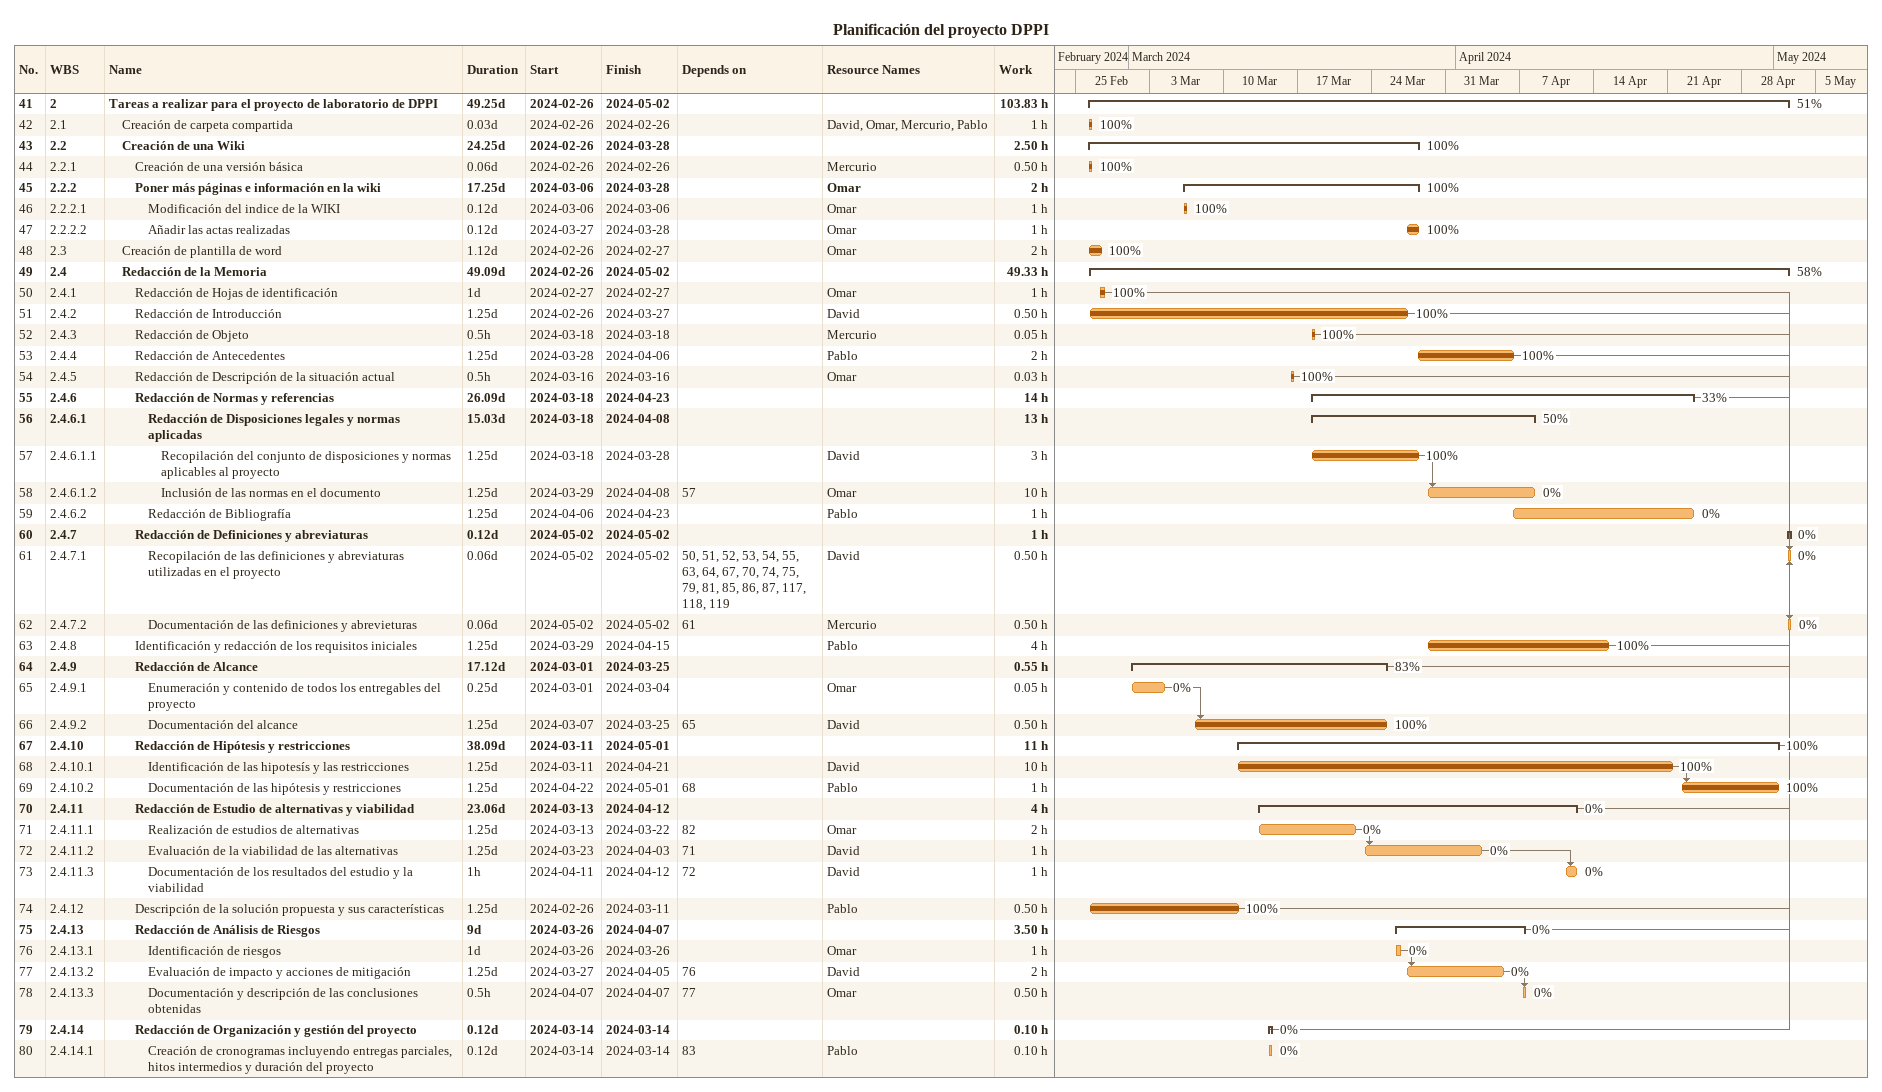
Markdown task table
Planificación del proyecto DPPI

| ID | WBS | Task | Duration | Start | Finish | Predecessors | Resources | % complete | Work (h) |
|---|---|---|---|---|---|---|---|---|---|
| 41 | 2 | **Tareas a realizar para el proyecto de laboratorio de DPPI** | 49.25d | 2024-02-26 | 2024-05-02 |  |  | 51 | 103.83 |
| 42 | 2.1 | Creación de carpeta compartida | 0.03d | 2024-02-26 | 2024-02-26 |  | David, Omar, Mercurio, Pablo | 100 | 1 |
| 43 | 2.2 | **Creación de una Wiki** | 24.25d | 2024-02-26 | 2024-03-28 |  |  | 100 | 2.50 |
| 44 | 2.2.1 | Creación de una versión básica | 0.06d | 2024-02-26 | 2024-02-26 |  | Mercurio | 100 | 0.50 |
| 45 | 2.2.2 | **Poner más páginas e información en la wiki** | 17.25d | 2024-03-06 | 2024-03-28 |  | Omar | 100 | 2 |
| 46 | 2.2.2.1 | Modificación del indice de la WIKI | 0.12d | 2024-03-06 | 2024-03-06 |  | Omar | 100 | 1 |
| 47 | 2.2.2.2 | Añadir las actas realizadas | 0.12d | 2024-03-27 | 2024-03-28 |  | Omar | 100 | 1 |
| 48 | 2.3 | Creación de plantilla de word | 1.12d | 2024-02-26 | 2024-02-27 |  | Omar | 100 | 2 |
| 49 | 2.4 | **Redacción de la Memoria** | 49.09d | 2024-02-26 | 2024-05-02 |  |  | 58 | 49.33 |
| 50 | 2.4.1 | Redacción de Hojas de identificación | 1d | 2024-02-27 | 2024-02-27 |  | Omar | 100 | 1 |
| 51 | 2.4.2 | Redacción de Introducción | 1.25d | 2024-02-26 | 2024-03-27 |  | David | 100 | 0.50 |
| 52 | 2.4.3 | Redacción de Objeto | 0.5h | 2024-03-18 | 2024-03-18 |  | Mercurio | 100 | 0.05 |
| 53 | 2.4.4 | Redacción de Antecedentes | 1.25d | 2024-03-28 | 2024-04-06 |  | Pablo | 100 | 2 |
| 54 | 2.4.5 | Redacción de Descripción de la situación actual | 0.5h | 2024-03-16 | 2024-03-16 |  | Omar | 100 | 0.03 |
| 55 | 2.4.6 | **Redacción de Normas y referencias** | 26.09d | 2024-03-18 | 2024-04-23 |  |  | 33 | 14 |
| 56 | 2.4.6.1 | **Redacción de Disposiciones legales y normas aplicadas** | 15.03d | 2024-03-18 | 2024-04-08 |  |  | 50 | 13 |
| 57 | 2.4.6.1.1 | Recopilación del conjunto de disposiciones y normas aplicables al proyecto | 1.25d | 2024-03-18 | 2024-03-28 |  | David | 100 | 3 |
| 58 | 2.4.6.1.2 | Inclusión de las normas en el documento | 1.25d | 2024-03-29 | 2024-04-08 | 57 | Omar | 0 | 10 |
| 59 | 2.4.6.2 | Redacción de Bibliografía | 1.25d | 2024-04-06 | 2024-04-23 |  | Pablo | 0 | 1 |
| 60 | 2.4.7 | **Redacción de Definiciones y abreviaturas** | 0.12d | 2024-05-02 | 2024-05-02 |  |  | 0 | 1 |
| 61 | 2.4.7.1 | Recopilación de las definiciones y abreviaturas utilizadas en el proyecto | 0.06d | 2024-05-02 | 2024-05-02 | 50, 51, 52, 53, 54, 55, 63, 64, 67, 70, 74, 75, 79, 81, 85, 86, 87, 117, 118, 119 | David | 0 | 0.50 |
| 62 | 2.4.7.2 | Documentación de las definiciones y abrevieturas | 0.06d | 2024-05-02 | 2024-05-02 | 61 | Mercurio | 0 | 0.50 |
| 63 | 2.4.8 | Identificación y redacción de los requisitos iniciales | 1.25d | 2024-03-29 | 2024-04-15 |  | Pablo | 100 | 4 |
| 64 | 2.4.9 | **Redacción de Alcance** | 17.12d | 2024-03-01 | 2024-03-25 |  |  | 83 | 0.55 |
| 65 | 2.4.9.1 | Enumeración y contenido de todos los entregables del proyecto | 0.25d | 2024-03-01 | 2024-03-04 |  | Omar | 0 | 0.05 |
| 66 | 2.4.9.2 | Documentación del alcance | 1.25d | 2024-03-07 | 2024-03-25 | 65 | David | 100 | 0.50 |
| 67 | 2.4.10 | **Redacción de Hipótesis y restricciones** | 38.09d | 2024-03-11 | 2024-05-01 |  |  | 100 | 11 |
| 68 | 2.4.10.1 | Identificación de las hipotesís y las restricciones | 1.25d | 2024-03-11 | 2024-04-21 |  | David | 100 | 10 |
| 69 | 2.4.10.2 | Documentación de las hipótesis y restricciones | 1.25d | 2024-04-22 | 2024-05-01 | 68 | Pablo | 100 | 1 |
| 70 | 2.4.11 | **Redacción de Estudio de alternativas y viabilidad** | 23.06d | 2024-03-13 | 2024-04-12 |  |  | 0 | 4 |
| 71 | 2.4.11.1 | Realización de estudios de alternativas | 1.25d | 2024-03-13 | 2024-03-22 | 82 | Omar | 0 | 2 |
| 72 | 2.4.11.2 | Evaluación de la viabilidad de las alternativas | 1.25d | 2024-03-23 | 2024-04-03 | 71 | David | 0 | 1 |
| 73 | 2.4.11.3 | Documentación de los resultados del estudio y la viabilidad | 1h | 2024-04-11 | 2024-04-12 | 72 | David | 0 | 1 |
| 74 | 2.4.12 | Descripción de la solución propuesta y sus características | 1.25d | 2024-02-26 | 2024-03-11 |  | Pablo | 100 | 0.50 |
| 75 | 2.4.13 | **Redacción de Análisis de Riesgos** | 9d | 2024-03-26 | 2024-04-07 |  |  | 0 | 3.50 |
| 76 | 2.4.13.1 | Identificación de riesgos | 1d | 2024-03-26 | 2024-03-26 |  | Omar | 0 | 1 |
| 77 | 2.4.13.2 | Evaluación de impacto y acciones de mitigación | 1.25d | 2024-03-27 | 2024-04-05 | 76 | David | 0 | 2 |
| 78 | 2.4.13.3 | Documentación y descripción de las conclusiones obtenidas | 0.5h | 2024-04-07 | 2024-04-07 | 77 | Omar | 0 | 0.50 |
| 79 | 2.4.14 | **Redacción de Organización y gestión del proyecto** | 0.12d | 2024-03-14 | 2024-03-14 |  |  | 0 | 0.10 |
| 80 | 2.4.14.1 | Creación de cronogramas incluyendo entregas parciales, hitos intermedios y duración del proyecto | 0.12d | 2024-03-14 | 2024-03-14 | 83 | Pablo | 0 | 0.10 |
